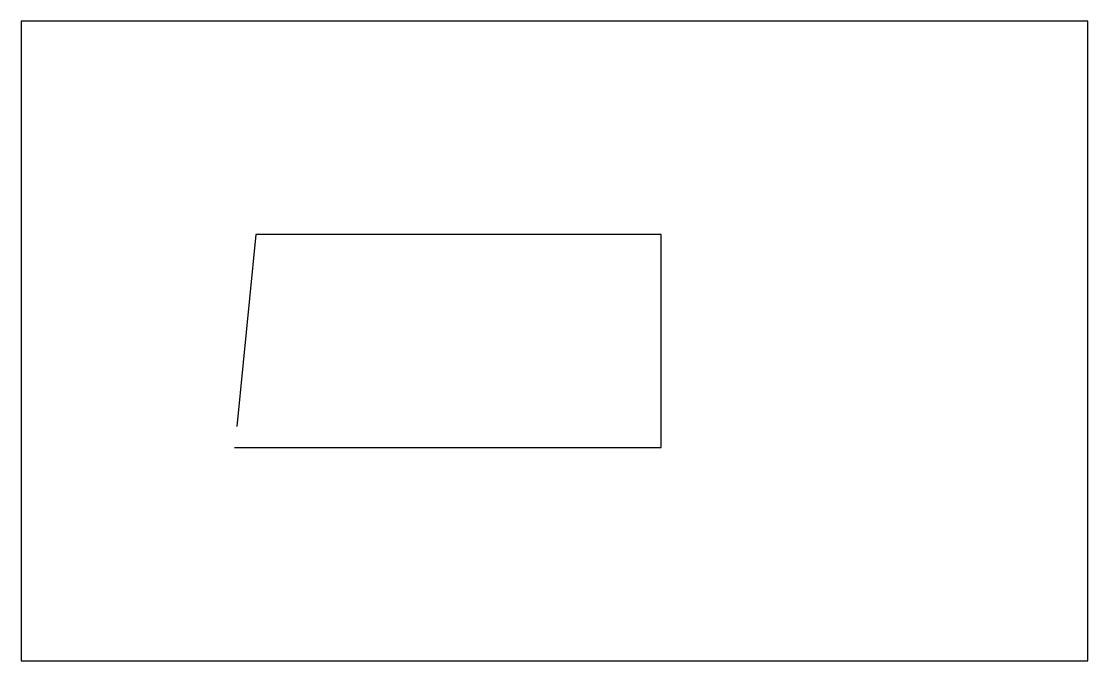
# Model space of a CAD drawing. Header units: millimetres. Extents: x 0 to 250, y 0 to 150.
import ezdxf

# ---------------------------------------------------------------- set-up
doc = ezdxf.new("R2010")
doc.units = ezdxf.units.MM

msp = doc.modelspace()

# ---------------------------------------------------------------- linework, layer by layer
for p, q in [((55, 100), (50.5, 54.98)), ((150, 100), (55, 100)), ((150, 50), (150, 100)), ((50, 50), (150, 50))]:
    msp.add_line(p, q)
msp.add_lwpolyline([(0, 0), (250, 0), (250, 150), (0, 150), (0, 0)], close=True)

doc.saveas('drawing.dxf')
